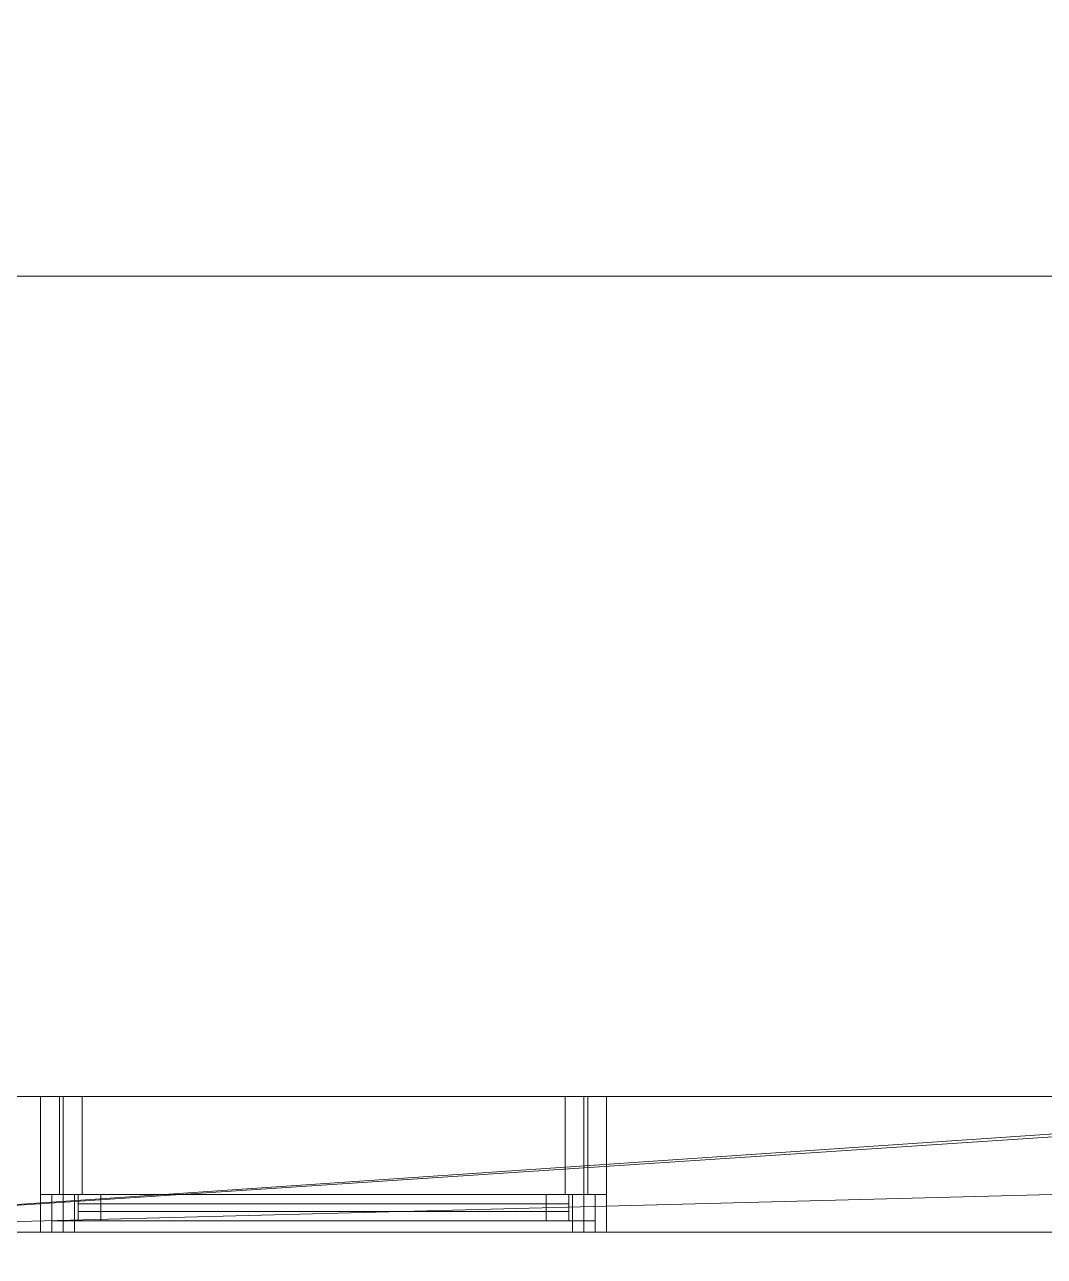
# Model space of a CAD drawing. Header units: inches. Extents: x -2369 to 1860, y -2231 to 2192.
# Drawn here: x -340.2 to -272.6, y 21.7 to 103.3 of the extents above; entities that cross this region are included whole.
import ezdxf

# ---------------------------------------------------------------- set-up
doc = ezdxf.new("R2010")
doc.units = ezdxf.units.IN
doc.header["$MEASUREMENT"] = 0
for name, color, linetype, lineweight in [('A-FLOR', 192, 'Continuous', 13), ('A-GLAZ', 151, 'Continuous', 13), ('A-ROOF', 132, 'Continuous', 13), ('A-WALL', 113, 'Continuous', 13), ('C-TOPO', 7, 'Continuous', 9)]:
    doc.layers.add(name, color=color, linetype=linetype, lineweight=lineweight)

# ---------------------------------------------------------------- blocks, each defined once
blk = doc.blocks.new('Fixed - 36_ x 72_-370031-_3D_')
at = {"layer": 'A-GLAZ', "lineweight": 9}
mesh = blk.add_polyface(dxfattribs=at)
corners = [(16.5, 4.5, 72), (16.5, 4.5, 12), (-19.5, 4.5, 12), (-19.5, 4.5, 72), (15.75, 4.5, 71.25), (-18.75, 4.5, 71.25), (-18.75, 4.5, 12.75), (15.75, 4.5, 12.75)]
mesh.append_faces([[corners[k] for k in face] for face in [(3, 5, 6, 2), (2, 6, 7, 1)]], dxfattribs={"vtx0": -1, "vtx2": -1})
mesh.append_faces([[corners[k] for k in face] for face in [(4, 5, 3, 0), (7, 4, 0, 1)]], dxfattribs={"vtx1": -1, "vtx3": -1})
mesh = blk.add_polyface(dxfattribs=at)
corners = [(16.5, 2, 72), (16.5, 4.5, 72), (-19.5, 4.5, 72), (-19.5, 2, 72)]
mesh.append_faces([[corners[k] for k in face] for face in [(0, 1, 2, 3)]])
mesh = blk.add_polyface(dxfattribs=at)
corners = [(-19.5, 2, 72), (-19.5, 4.5, 72), (-19.5, 4.5, 12), (-19.5, 2, 12)]
mesh.append_faces([[corners[k] for k in face] for face in [(0, 1, 2, 3)]])
mesh = blk.add_polyface(dxfattribs=at)
corners = [(-19.5, 2, 12), (-19.5, 4.5, 12), (16.5, 4.5, 12), (16.5, 2, 12)]
mesh.append_faces([[corners[k] for k in face] for face in [(0, 1, 2, 3)]])
mesh = blk.add_polyface(dxfattribs=at)
corners = [(15.75, 2, 12.75), (15.75, 4.5, 12.75), (-18.75, 4.5, 12.75), (-18.75, 2, 12.75)]
mesh.append_faces([[corners[k] for k in face] for face in [(0, 1, 2, 3)]])
mesh = blk.add_polyface(dxfattribs=at)
corners = [(-18.75, 2, 12.75), (-18.75, 4.5, 12.75), (-18.75, 4.5, 71.25), (-18.75, 2, 71.25)]
mesh.append_faces([[corners[k] for k in face] for face in [(0, 1, 2, 3)]])
mesh = blk.add_polyface(dxfattribs=at)
corners = [(-18.75, 2, 71.25), (-18.75, 4.5, 71.25), (15.75, 4.5, 71.25), (15.75, 2, 71.25)]
mesh.append_faces([[corners[k] for k in face] for face in [(0, 1, 2, 3)]])
mesh = blk.add_polyface(dxfattribs=at)
corners = [(15.75, 2, 71.25), (15.75, 4.5, 71.25), (15.75, 4.5, 12.75), (15.75, 2, 12.75)]
mesh.append_faces([[corners[k] for k in face] for face in [(0, 1, 2, 3)]])
mesh = blk.add_polyface(dxfattribs=at)
corners = [(16.5, 2, 12), (16.5, 4.5, 12), (16.5, 4.5, 72), (16.5, 2, 72)]
mesh.append_faces([[corners[k] for k in face] for face in [(0, 1, 2, 3)]])
mesh = blk.add_polyface(dxfattribs=at)
corners = [(-18.75, 3.75, 71.25), (15.75, 3.75, 71.25), (15.75, 3.75, 12.75), (-18.75, 3.75, 12.75), (-17, 3.75, 69.5), (-17, 3.75, 14.5), (14, 3.75, 14.5), (14, 3.75, 69.5)]
mesh.append_faces([[corners[k] for k in face] for face in [(0, 4, 5, 3), (3, 5, 6, 2)]], dxfattribs={"vtx0": -1, "vtx2": -1})
mesh.append_faces([[corners[k] for k in face] for face in [(7, 4, 0, 1), (6, 7, 1, 2)]], dxfattribs={"vtx1": -1, "vtx3": -1})
mesh = blk.add_polyface(dxfattribs=at)
corners = [(-18.75, 3.75, 71.25), (-18.75, 2, 71.25), (15.75, 2, 71.25), (15.75, 3.75, 71.25)]
mesh.append_faces([[corners[k] for k in face] for face in [(0, 1, 2, 3)]])
mesh = blk.add_polyface(dxfattribs=at)
corners = [(15.75, 3.75, 12.75), (15.75, 2, 12.75), (-18.75, 2, 12.75), (-18.75, 3.75, 12.75)]
mesh.append_faces([[corners[k] for k in face] for face in [(0, 1, 2, 3)]])
mesh = blk.add_polyface(dxfattribs=at)
corners = [(-18.75, 3.75, 12.75), (-18.75, 2, 12.75), (-18.75, 2, 71.25), (-18.75, 3.75, 71.25)]
mesh.append_faces([[corners[k] for k in face] for face in [(0, 1, 2, 3)]])
mesh = blk.add_polyface(dxfattribs=at)
corners = [(-17, 3.75, 69.5), (-17, 2, 69.5), (-17, 2, 14.5), (-17, 3.75, 14.5)]
mesh.append_faces([[corners[k] for k in face] for face in [(0, 1, 2, 3)]])
mesh = blk.add_polyface(dxfattribs=at)
corners = [(-17, 3.75, 14.5), (-17, 2, 14.5), (14, 2, 14.5), (14, 3.75, 14.5)]
mesh.append_faces([[corners[k] for k in face] for face in [(0, 1, 2, 3)]])
mesh = blk.add_polyface(dxfattribs=at)
corners = [(14, 3.75, 69.5), (14, 2, 69.5), (-17, 2, 69.5), (-17, 3.75, 69.5)]
mesh.append_faces([[corners[k] for k in face] for face in [(0, 1, 2, 3)]])
mesh = blk.add_polyface(dxfattribs=at)
corners = [(14, 3.75, 14.5), (14, 2, 14.5), (14, 2, 69.5), (14, 3.75, 69.5)]
mesh.append_faces([[corners[k] for k in face] for face in [(0, 1, 2, 3)]])
mesh = blk.add_polyface(dxfattribs=at)
corners = [(15.75, 3.75, 71.25), (15.75, 2, 71.25), (15.75, 2, 12.75), (15.75, 3.75, 12.75)]
mesh.append_faces([[corners[k] for k in face] for face in [(0, 1, 2, 3)]])
at = {"layer": 'A-GLAZ', "lineweight": 9, "transparency": 33554496}
mesh = blk.add_polyface(dxfattribs=at)
corners = [(14, 3.125, 14.5), (-17, 3.125, 14.5), (-17, 3.125, 69.5), (14, 3.125, 69.5)]
mesh.append_faces([[corners[k] for k in face] for face in [(0, 1, 2, 3)]])
mesh = blk.add_polyface(dxfattribs=at)
corners = [(14, 2.625, 69.5), (14, 3.125, 69.5), (-17, 3.125, 69.5), (-17, 2.625, 69.5)]
mesh.append_faces([[corners[k] for k in face] for face in [(0, 1, 2, 3)]])
mesh = blk.add_polyface(dxfattribs=at)
corners = [(-17, 2.625, 69.5), (-17, 3.125, 69.5), (-17, 3.125, 14.5), (-17, 2.625, 14.5)]
mesh.append_faces([[corners[k] for k in face] for face in [(0, 1, 2, 3)]])
mesh = blk.add_polyface(dxfattribs=at)
corners = [(-17, 2.625, 14.5), (-17, 3.125, 14.5), (14, 3.125, 14.5), (14, 2.625, 14.5)]
mesh.append_faces([[corners[k] for k in face] for face in [(0, 1, 2, 3)]])
mesh = blk.add_polyface(dxfattribs=at)
corners = [(-17, 2.625, 69.5), (-17, 2.625, 14.5), (14, 2.625, 14.5), (14, 2.625, 69.5)]
mesh.append_faces([[corners[k] for k in face] for face in [(0, 1, 2, 3)]])
mesh = blk.add_polyface(dxfattribs=at)
corners = [(14, 2.625, 14.5), (14, 3.125, 14.5), (14, 3.125, 69.5), (14, 2.625, 69.5)]
mesh.append_faces([[corners[k] for k in face] for face in [(0, 1, 2, 3)]])
at = {"layer": 'A-GLAZ', "lineweight": 9}
mesh = blk.add_polyface(dxfattribs=at)
corners = [(-19.5, 2, 72), (16.5, 2, 72), (16.5, 2, 12), (-19.5, 2, 12), (-18.25, 2, 70.75), (-18.25, 2, 13.25), (15.25, 2, 13.25), (15.25, 2, 70.75)]
mesh.append_faces([[corners[k] for k in face] for face in [(0, 4, 5, 3), (3, 5, 6, 2)]], dxfattribs={"vtx0": -1, "vtx2": -1})
mesh.append_faces([[corners[k] for k in face] for face in [(7, 4, 0, 1), (6, 7, 1, 2)]], dxfattribs={"vtx1": -1, "vtx3": -1})
mesh = blk.add_polyface(dxfattribs=at)
corners = [(-19.5, 2, 72), (-19.5, -4.5, 72), (16.5, -4.5, 72), (16.5, 2, 72)]
mesh.append_faces([[corners[k] for k in face] for face in [(0, 1, 2, 3)]])
mesh = blk.add_polyface(dxfattribs=at)
corners = [(16.5, 2, 12), (16.5, -4.5, 12), (-19.5, -4.5, 12), (-19.5, 2, 12)]
mesh.append_faces([[corners[k] for k in face] for face in [(0, 1, 2, 3)]])
mesh = blk.add_polyface(dxfattribs=at)
corners = [(-19.5, 2, 12), (-19.5, -4.5, 12), (-19.5, -4.5, 72), (-19.5, 2, 72)]
mesh.append_faces([[corners[k] for k in face] for face in [(0, 1, 2, 3)]])
mesh = blk.add_polyface(dxfattribs=at)
corners = [(16.5, 2, 72), (-19.5, 2, 72), (-19.5, 2, 12), (16.5, 2, 12), (15.75, 2, 71.25), (15.75, 2, 12.75), (-18.75, 2, 12.75), (-18.75, 2, 71.25)]
mesh.append_faces([[corners[k] for k in face] for face in [(0, 4, 5, 3), (3, 5, 6, 2)]], dxfattribs={"vtx0": -1, "vtx2": -1})
mesh.append_faces([[corners[k] for k in face] for face in [(7, 4, 0, 1), (6, 7, 1, 2)]], dxfattribs={"vtx1": -1, "vtx3": -1})
mesh = blk.add_polyface(dxfattribs=at)
corners = [(-18.75, 2, 71.25), (-18.75, 2, 12.75), (15.75, 2, 12.75), (15.75, 2, 71.25), (-17, 2, 69.5), (14, 2, 69.5), (14, 2, 14.5), (-17, 2, 14.5)]
mesh.append_faces([[corners[k] for k in face] for face in [(3, 5, 6, 2), (2, 6, 7, 1)]], dxfattribs={"vtx0": -1, "vtx2": -1})
mesh.append_faces([[corners[k] for k in face] for face in [(4, 5, 3, 0), (7, 4, 0, 1)]], dxfattribs={"vtx1": -1, "vtx3": -1})
mesh = blk.add_polyface(dxfattribs=at)
corners = [(-18.25, 2, 70.75), (-18.25, -4.5, 70.75), (-18.25, -4.5, 13.25), (-18.25, 2, 13.25)]
mesh.append_faces([[corners[k] for k in face] for face in [(0, 1, 2, 3)]])
mesh = blk.add_polyface(dxfattribs=at)
corners = [(-18.25, 2, 13.25), (-18.25, -4.5, 13.25), (15.25, -4.5, 13.25), (15.25, 2, 13.25)]
mesh.append_faces([[corners[k] for k in face] for face in [(0, 1, 2, 3)]])
mesh = blk.add_polyface(dxfattribs=at)
corners = [(15.25, 2, 70.75), (15.25, -4.5, 70.75), (-18.25, -4.5, 70.75), (-18.25, 2, 70.75)]
mesh.append_faces([[corners[k] for k in face] for face in [(0, 1, 2, 3)]])
mesh = blk.add_polyface(dxfattribs=at)
corners = [(15.25, 2, 13.25), (15.25, -4.5, 13.25), (15.25, -4.5, 70.75), (15.25, 2, 70.75)]
mesh.append_faces([[corners[k] for k in face] for face in [(0, 1, 2, 3)]])
mesh = blk.add_polyface(dxfattribs=at)
corners = [(16.5, 2, 72), (16.5, -4.5, 72), (16.5, -4.5, 12), (16.5, 2, 12)]
mesh.append_faces([[corners[k] for k in face] for face in [(0, 1, 2, 3)]])
mesh = blk.add_polyface(dxfattribs=at)
corners = [(-19.5, -4.5, 72), (-19.5, -4.5, 12), (16.5, -4.5, 12), (16.5, -4.5, 72), (-18.25, -4.5, 70.75), (15.25, -4.5, 70.75), (15.25, -4.5, 13.25), (-18.25, -4.5, 13.25)]
mesh.append_faces([[corners[k] for k in face] for face in [(3, 5, 6, 2), (2, 6, 7, 1)]], dxfattribs={"vtx0": -1, "vtx2": -1})
mesh.append_faces([[corners[k] for k in face] for face in [(4, 5, 3, 0), (7, 4, 0, 1)]], dxfattribs={"vtx1": -1, "vtx3": -1})

msp = doc.modelspace()

# ---------------------------------------------------------------- linework, layer by layer
at = {"color": 252, "lineweight": 9}
msp.add_line((889.611, 86.649), (-1136.833, 86.649), dxfattribs=at)
msp.add_circle((-123.611, 86.649), 967.167, dxfattribs=at)
at = {"color": 27, "lineweight": 9}
msp.add_circle((-123.611, 86.649), 921.111, dxfattribs=at)

# ---------------------------------------------------------------- block references
at = {"layer": 'A-GLAZ', "rotation": 180}
for p in [(-322.611, 27.829, 177), (-321.111, 27.829, 48)]:
    msp.add_blockref('Fixed - 36_ x 72_-370031-_3D_', p, dxfattribs=at)

# ---------------------------------------------------------------- meshes
at = {"layer": 'A-FLOR'}
mesh = msp.add_polyface(dxfattribs=at)
corners = [(165.389, -216.671, 12), (-412.611, -216.671, 12), (-412.611, 473.329, 12), (165.389, 473.329, 12)]
mesh.append_faces([[corners[k] for k in face] for face in [(0, 1, 2, 3)]])
mesh = msp.add_polyface(dxfattribs=at)
corners = [(-412.611, 473.329, 24), (-412.611, -216.671, 24), (165.389, -216.671, 24), (165.389, 473.329, 24)]
mesh.append_faces([[corners[k] for k in face] for face in [(0, 1, 2, 3)]])
at = {"layer": 'A-ROOF'}
mesh = msp.add_polyface(dxfattribs=at)
corners = [(-412.611, 473.329, 172), (165.389, 473.329, 172), (165.389, 23.265, 172), (-14.708, 23.265, 172), (-14.708, -47.735, 172), (-412.611, -47.735, 172)]
mesh.append_faces([[corners[k] for k in face] for face in [(3, 0, 1, 2)]], dxfattribs={"vtx0": -1})
mesh.append_faces([[corners[k] for k in face] for face in [(5, 0, 3, 4)]], dxfattribs={"vtx1": -1})
mesh = msp.add_polyface(dxfattribs=at)
corners = [(165.389, 473.329, 177), (-412.611, 473.329, 177), (-412.611, -47.735, 177), (-14.708, -47.735, 177), (-14.708, 23.265, 177), (165.389, 23.265, 177)]
mesh.append_faces([[corners[k] for k in face] for face in [(4, 1, 2, 3)]], dxfattribs={"vtx0": -1})
mesh.append_faces([[corners[k] for k in face] for face in [(0, 1, 4, 5)]], dxfattribs={"vtx1": -1})
mesh = msp.add_polyface(dxfattribs=at)
corners = [(-403.611, 473.329, 301), (165.389, 473.329, 301), (165.389, 23.265, 301), (-14.708, 23.265, 301), (-14.708, -48.735, 301), (-403.611, -48.735, 301)]
mesh.append_faces([[corners[k] for k in face] for face in [(3, 0, 1, 2)]], dxfattribs={"vtx0": -1})
mesh.append_faces([[corners[k] for k in face] for face in [(5, 0, 3, 4)]], dxfattribs={"vtx1": -1})
mesh = msp.add_polyface(dxfattribs=at)
corners = [(165.389, 473.329, 306), (-403.611, 473.329, 306), (-403.611, -48.735, 306), (-14.708, -48.735, 306), (-14.708, 23.265, 306), (165.389, 23.265, 306)]
mesh.append_faces([[corners[k] for k in face] for face in [(4, 1, 2, 3)]], dxfattribs={"vtx0": -1})
mesh.append_faces([[corners[k] for k in face] for face in [(0, 1, 4, 5)]], dxfattribs={"vtx1": -1})
at = {"layer": 'A-WALL'}
mesh = msp.add_polyface(dxfattribs=at)
corners = [(120.389, 32.329, 36), (-19.611, 32.329, 36), (-23.611, 32.329, 36), (-59.611, 32.329, 36), (-59.611, 32.329, 120), (-95.611, 32.329, 120), (-95.611, 32.329, 36), (-171.611, 32.329, 36), (-171.611, 32.329, 120), (-207.611, 32.329, 120), (-207.611, 32.329, 36), (-231.611, 32.329, 36), (-235.611, 32.329, 36), (-367.611, 32.329, 36), (-367.611, 32.329, 172), (-235.611, 32.329, 172), (-231.611, 32.329, 172), (-23.611, 32.329, 172), (-19.611, 32.329, 172), (120.389, 32.329, 172), (-337.611, 32.329, 120), (-337.611, 32.329, 60), (-301.611, 32.329, 60), (-301.611, 32.329, 120)]
mesh.append_faces([[corners[k] for k in face] for face in [(4, 1, 2, 3)]], dxfattribs={"vtx0": -1})
mesh.append_faces([[corners[k] for k in face] for face in [(16, 5, 8, 9), (9, 12, 22, 23)]], dxfattribs={"vtx0": -1, "vtx1": -1, "vtx3": -1})
mesh.append_faces([[corners[k] for k in face] for face in [(5, 16, 17, 4), (13, 21, 22, 12)]], dxfattribs={"vtx0": -1, "vtx2": -1})
mesh.append_faces([[corners[k] for k in face] for face in [(4, 17, 18, 1)]], dxfattribs={"vtx0": -1, "vtx2": -1, "vtx3": -1})
mesh.append_faces([[corners[k] for k in face] for face in [(0, 1, 18, 19)]], dxfattribs={"vtx1": -1})
mesh.append_faces([[corners[k] for k in face] for face in [(15, 16, 9, 23)]], dxfattribs={"vtx1": -1, "vtx2": -1, "vtx3": -1})
mesh.append_faces([[corners[k] for k in face] for face in [(20, 21, 13, 14), (23, 20, 14, 15)]], dxfattribs={"vtx1": -1, "vtx3": -1})
mesh.append_faces([[corners[k] for k in face] for face in [(5, 6, 7, 8), (9, 10, 11, 12)]], dxfattribs={"vtx3": -1})
mesh = msp.add_polyface(dxfattribs=at)
corners = [(-207.611, 23.329, 36), (-367.611, 23.329, 36), (-367.611, 32.329, 36), (-235.611, 32.329, 36), (-231.611, 32.329, 36), (-207.611, 32.329, 36), (-95.611, 23.329, 36), (-171.611, 23.329, 36), (-171.611, 32.329, 36), (-95.611, 32.329, 36), (120.389, 23.329, 36), (-59.611, 23.329, 36), (-59.611, 32.329, 36), (-23.611, 32.329, 36), (-19.611, 32.329, 36), (120.389, 32.329, 36)]
mesh.append_faces([[corners[k] for k in face] for face in [(9, 6, 7, 8)]])
mesh.append_faces([[corners[k] for k in face] for face in [(0, 4, 5), (3, 1, 2)]], dxfattribs={"vtx0": -1})
mesh.append_faces([[corners[k] for k in face] for face in [(10, 11, 14, 15)]], dxfattribs={"vtx1": -1})
mesh.append_faces([[corners[k] for k in face] for face in [(0, 1, 3, 4)]], dxfattribs={"vtx1": -1, "vtx3": -1})
mesh.append_faces([[corners[k] for k in face] for face in [(11, 12, 13, 14)]], dxfattribs={"vtx3": -1})
mesh = msp.add_polyface(dxfattribs=at)
corners = [(-367.611, 23.329, 172), (120.389, 23.329, 172), (120.389, 32.329, 172), (-19.611, 32.329, 172), (-23.611, 32.329, 172), (-231.611, 32.329, 172), (-235.611, 32.329, 172), (-367.611, 32.329, 172)]
mesh.append_faces([[corners[k] for k in face] for face in [(3, 4, 1, 2)]], dxfattribs={"vtx1": -1})
mesh.append_faces([[corners[k] for k in face] for face in [(4, 5, 0, 1)]], dxfattribs={"vtx1": -1, "vtx3": -1})
mesh.append_faces([[corners[k] for k in face] for face in [(6, 7, 0, 5)]], dxfattribs={"vtx2": -1})
mesh = msp.add_polyface(dxfattribs=at)
corners = [(129.389, 32.329, 177), (120.389, 32.329, 177), (-19.611, 32.329, 177), (-23.611, 32.329, 177), (-231.611, 32.329, 177), (-235.611, 32.329, 177), (-358.611, 32.329, 177), (-367.611, 32.329, 177), (-367.611, 32.329, 301), (-358.611, 32.329, 301), (-235.611, 32.329, 301), (-231.611, 32.329, 301), (-23.611, 32.329, 301), (-19.611, 32.329, 301), (120.389, 32.329, 301), (129.389, 32.329, 301), (-57.611, 32.329, 181), (-57.611, 32.329, 265), (-93.611, 32.329, 265), (-93.611, 32.329, 181), (-171.611, 32.329, 181), (-171.611, 32.329, 265), (-207.611, 32.329, 265), (-207.611, 32.329, 181), (-339.111, 32.329, 249), (-339.111, 32.329, 189), (-303.111, 32.329, 189), (-303.111, 32.329, 249)]
mesh.append_faces([[corners[k] for k in face] for face in [(6, 26, 5)]], dxfattribs={"vtx0": -1, "vtx1": -1})
mesh.append_faces([[corners[k] for k in face] for face in [(20, 19, 4, 23)]], dxfattribs={"vtx0": -1, "vtx1": -1, "vtx2": -1})
mesh.append_faces([[corners[k] for k in face] for face in [(11, 18, 21, 22)]], dxfattribs={"vtx0": -1, "vtx1": -1, "vtx3": -1})
mesh.append_faces([[corners[k] for k in face] for face in [(17, 2, 3, 16), (18, 11, 12, 17), (9, 27, 24, 8), (27, 9, 10)]], dxfattribs={"vtx0": -1, "vtx2": -1})
mesh.append_faces([[corners[k] for k in face] for face in [(17, 12, 13, 2), (5, 26, 27, 22)]], dxfattribs={"vtx0": -1, "vtx2": -1, "vtx3": -1})
mesh.append_faces([[corners[k] for k in face] for face in [(0, 1, 14, 15)]], dxfattribs={"vtx1": -1})
mesh.append_faces([[corners[k] for k in face] for face in [(10, 11, 22, 27)]], dxfattribs={"vtx1": -1, "vtx2": -1, "vtx3": -1})
mesh.append_faces([[corners[k] for k in face] for face in [(1, 2, 13, 14), (19, 16, 3, 4), (18, 19, 20, 21), (22, 23, 4, 5), (6, 7, 25, 26), (24, 25, 7, 8)]], dxfattribs={"vtx1": -1, "vtx3": -1})
mesh = msp.add_polyface(dxfattribs=at)
corners = [(-367.611, 32.329, 177), (-358.611, 32.329, 177), (-235.611, 32.329, 177), (-231.611, 32.329, 177), (-23.611, 32.329, 177), (-19.611, 32.329, 177), (120.389, 32.329, 177), (129.389, 32.329, 177), (129.389, 23.329, 177), (-367.611, 23.329, 177)]
mesh.append_faces([[corners[k] for k in face] for face in [(3, 9, 2)]], dxfattribs={"vtx0": -1, "vtx1": -1})
mesh.append_faces([[corners[k] for k in face] for face in [(9, 3, 4, 8)]], dxfattribs={"vtx0": -1, "vtx2": -1})
mesh.append_faces([[corners[k] for k in face] for face in [(8, 4, 5, 6)]], dxfattribs={"vtx0": -1, "vtx3": -1})
mesh.append_faces([[corners[k] for k in face] for face in [(6, 7, 8)]], dxfattribs={"vtx2": -1})
mesh.append_faces([[corners[k] for k in face] for face in [(9, 0, 1, 2)]], dxfattribs={"vtx3": -1})
mesh = msp.add_polyface(dxfattribs=at)
corners = [(129.389, 32.329, 301), (120.389, 32.329, 301), (-19.611, 32.329, 301), (-23.611, 32.329, 301), (-231.611, 32.329, 301), (-235.611, 32.329, 301), (-358.611, 32.329, 301), (-367.611, 32.329, 301), (-367.611, 23.329, 301), (129.389, 23.329, 301)]
mesh.append_faces([[corners[k] for k in face] for face in [(8, 5, 6, 7)]], dxfattribs={"vtx0": -1})
mesh.append_faces([[corners[k] for k in face] for face in [(9, 2, 3, 8)]], dxfattribs={"vtx0": -1, "vtx2": -1})
mesh.append_faces([[corners[k] for k in face] for face in [(8, 3, 4, 5)]], dxfattribs={"vtx0": -1, "vtx3": -1})
mesh.append_faces([[corners[k] for k in face] for face in [(9, 0, 1, 2)]], dxfattribs={"vtx3": -1})
mesh = msp.add_polyface(dxfattribs=at)
corners = [(-339.111, 32.329, 249), (-339.111, 23.329, 249), (-339.111, 23.329, 189), (-339.111, 32.329, 189)]
mesh.append_faces([[corners[k] for k in face] for face in [(0, 1, 2, 3)]])
mesh = msp.add_polyface(dxfattribs=at)
corners = [(-339.111, 32.329, 189), (-339.111, 23.329, 189), (-303.111, 23.329, 189), (-303.111, 32.329, 189)]
mesh.append_faces([[corners[k] for k in face] for face in [(0, 1, 2, 3)]])
mesh = msp.add_polyface(dxfattribs=at)
corners = [(-303.111, 32.329, 249), (-303.111, 23.329, 249), (-339.111, 23.329, 249), (-339.111, 32.329, 249)]
mesh.append_faces([[corners[k] for k in face] for face in [(0, 1, 2, 3)]])
mesh = msp.add_polyface(dxfattribs=at)
corners = [(-337.611, 32.329, 120), (-337.611, 23.329, 120), (-337.611, 23.329, 60), (-337.611, 32.329, 60)]
mesh.append_faces([[corners[k] for k in face] for face in [(0, 1, 2, 3)]])
mesh = msp.add_polyface(dxfattribs=at)
corners = [(-337.611, 32.329, 60), (-337.611, 23.329, 60), (-301.611, 23.329, 60), (-301.611, 32.329, 60)]
mesh.append_faces([[corners[k] for k in face] for face in [(0, 1, 2, 3)]])
mesh = msp.add_polyface(dxfattribs=at)
corners = [(-301.611, 32.329, 120), (-301.611, 23.329, 120), (-337.611, 23.329, 120), (-337.611, 32.329, 120)]
mesh.append_faces([[corners[k] for k in face] for face in [(0, 1, 2, 3)]])
mesh = msp.add_polyface(dxfattribs=at)
corners = [(-303.111, 32.329, 189), (-303.111, 23.329, 189), (-303.111, 23.329, 249), (-303.111, 32.329, 249)]
mesh.append_faces([[corners[k] for k in face] for face in [(0, 1, 2, 3)]])
mesh = msp.add_polyface(dxfattribs=at)
corners = [(-301.611, 32.329, 60), (-301.611, 23.329, 60), (-301.611, 23.329, 120), (-301.611, 32.329, 120)]
mesh.append_faces([[corners[k] for k in face] for face in [(0, 1, 2, 3)]])
mesh = msp.add_polyface(dxfattribs=at)
corners = [(-59.611, 23.329, 120), (-59.611, 23.329, 36), (120.389, 23.329, 36), (120.389, 23.329, 172), (-367.611, 23.329, 172), (-367.611, 23.329, 36), (-207.611, 23.329, 36), (-207.611, 23.329, 120), (-171.611, 23.329, 120), (-171.611, 23.329, 36), (-95.611, 23.329, 36), (-95.611, 23.329, 120), (-337.611, 23.329, 120), (-301.611, 23.329, 120), (-301.611, 23.329, 60), (-337.611, 23.329, 60)]
mesh.append_faces([[corners[k] for k in face] for face in [(5, 15, 12, 4), (14, 6, 7, 13)]], dxfattribs={"vtx0": -1, "vtx2": -1})
mesh.append_faces([[corners[k] for k in face] for face in [(4, 12, 13, 7), (4, 7, 8, 11)]], dxfattribs={"vtx0": -1, "vtx2": -1, "vtx3": -1})
mesh.append_faces([[corners[k] for k in face] for face in [(14, 15, 5, 6), (3, 4, 11, 0)]], dxfattribs={"vtx1": -1, "vtx3": -1})
mesh.append_faces([[corners[k] for k in face] for face in [(9, 10, 11, 8)]], dxfattribs={"vtx2": -1})
mesh.append_faces([[corners[k] for k in face] for face in [(0, 1, 2, 3)]], dxfattribs={"vtx3": -1})
mesh = msp.add_polyface(dxfattribs=at)
corners = [(129.389, 23.329, 177), (129.389, 23.329, 301), (-367.611, 23.329, 301), (-367.611, 23.329, 177), (-57.611, 23.329, 181), (-93.611, 23.329, 181), (-93.611, 23.329, 265), (-57.611, 23.329, 265), (-171.611, 23.329, 181), (-207.611, 23.329, 181), (-207.611, 23.329, 265), (-171.611, 23.329, 265), (-339.111, 23.329, 249), (-303.111, 23.329, 249), (-303.111, 23.329, 189), (-339.111, 23.329, 189)]
mesh.append_faces([[corners[k] for k in face] for face in [(3, 15, 12, 2), (8, 5, 6, 11), (0, 4, 5, 3)]], dxfattribs={"vtx0": -1, "vtx2": -1})
mesh.append_faces([[corners[k] for k in face] for face in [(2, 12, 13, 10), (2, 10, 11, 6)]], dxfattribs={"vtx0": -1, "vtx2": -1, "vtx3": -1})
mesh.append_faces([[corners[k] for k in face] for face in [(14, 15, 3, 9), (8, 9, 3, 5)]], dxfattribs={"vtx1": -1, "vtx2": -1, "vtx3": -1})
mesh.append_faces([[corners[k] for k in face] for face in [(13, 14, 9, 10), (7, 4, 0, 1), (1, 2, 6, 7)]], dxfattribs={"vtx1": -1, "vtx3": -1})
at = {"layer": 'C-TOPO'}
mesh = msp.add_polyface(dxfattribs=at)
corners = [(1697.849, 772.484), (1603.274, -970.311), (709.639, -2231.024), (-600.529, -1829.405), (-1580.079, -1391.136), (-1716.965, -1068.504), (-1871.09, -832.416), (-2172.761, 336.781), (-2332.882, 916.262), (-2368.622, 1352.41), (-1840.104, 1688.579), (-1580.321, 1844.567), (-1229.184, 1958.869), (-711.122, 2177.991), (79.278, 2191.922), (1332.227, 1666.75), (1859.887, 1157.106)]
mesh.append_faces([[corners[k] for k in face] for face in [(12, 11, 7), (6, 7, 8), (6, 0, 7), (4, 5, 6), (5, 0, 6), (9, 8, 10), (10, 8, 7), (7, 11, 10), (5, 4, 3), (3, 2, 1), (1, 0, 3), (0, 1, 16), (14, 7, 0), (12, 13, 11), (13, 12, 14), (14, 12, 7), (0, 15, 14), (0, 16, 15), (0, 5, 3)]])

doc.saveas('drawing.dxf')
